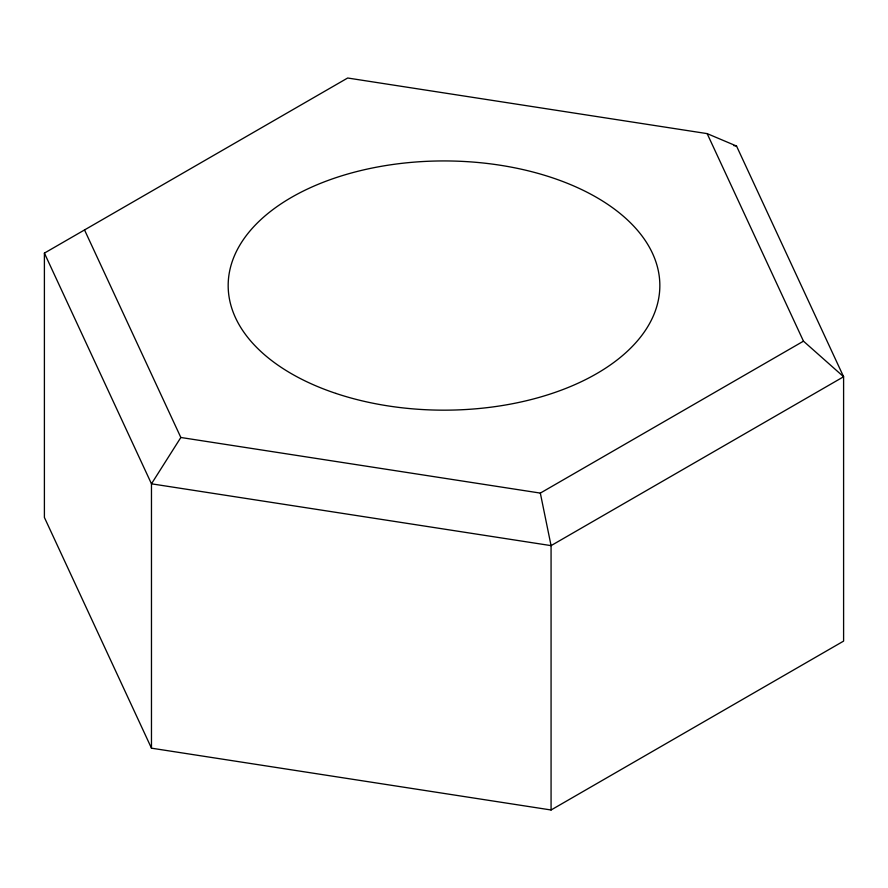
<?xml version="1.0" encoding="UTF-8"?>
<svg xmlns="http://www.w3.org/2000/svg" width="888" height="888" viewBox="0 0 888 888"><rect width="100%" height="100%" fill="white"/><g stroke="black" fill="none" stroke-linecap="round" stroke-linejoin="round"><path stroke-width="1.33" d="M84.527 229.948L180.841 437.484L151.471 483.816L151.471 748.173L551.071 809.989L843.6 641.103L843.6 376.745L736.529 146.043L707.159 133.622L347.674 78.011L44.4 253.113L44.4 517.46L151.471 748.173M180.841 437.484L540.326 493.095L803.474 341.17L843.6 376.745L551.071 545.632L151.471 483.816L44.4 253.113M733.788 145.61L736.529 146.043M707.159 133.622L803.474 341.17M540.326 493.095L551.071 545.632L551.071 809.989M335.886 393.406A215.84 124.62 0 0 0 659.84 285.692A215.84 124.62 0 0 0 336.274 177.567A215.84 124.62 0 0 0 335.886 393.406"/></g></svg>
